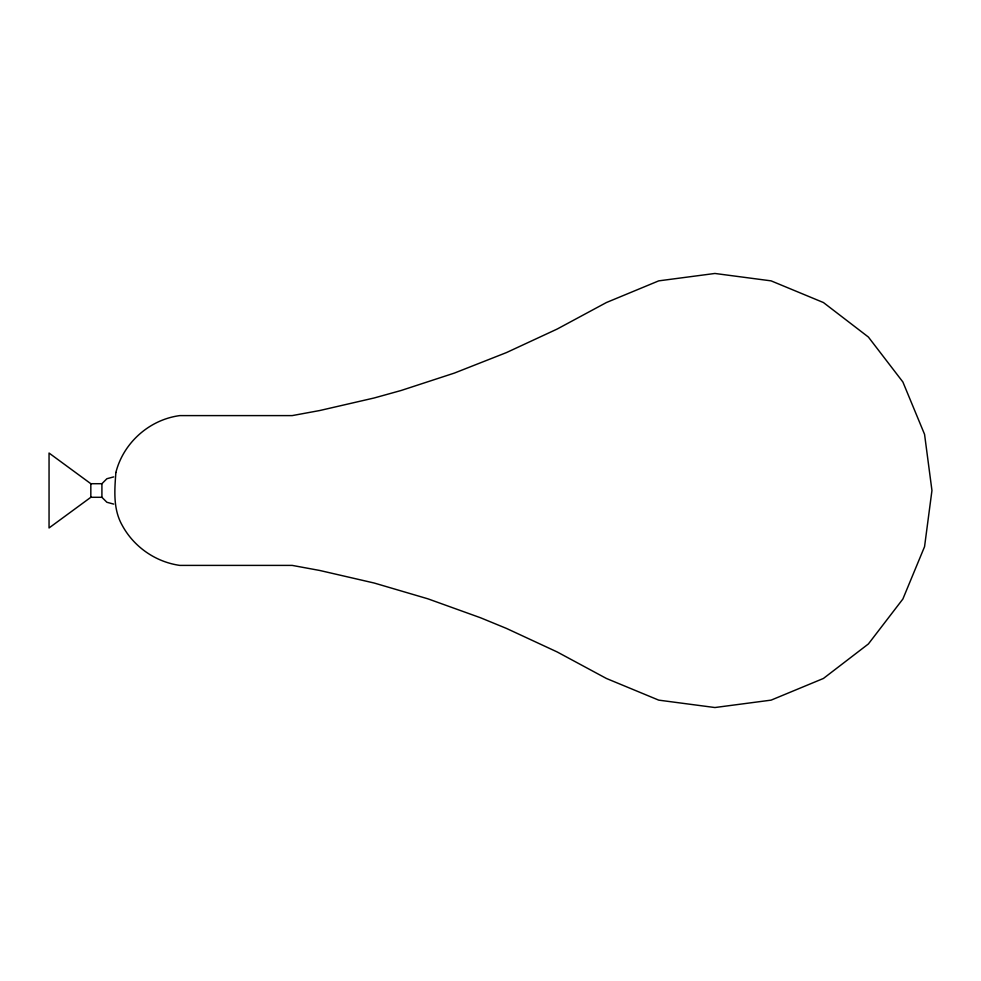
<?xml version="1.0" encoding="UTF-8"?>
<svg xmlns="http://www.w3.org/2000/svg" width="981" height="981" viewBox="0 0 981 981"><rect width="100%" height="100%" fill="white"/><g stroke="black" fill="none" stroke-linecap="round" stroke-linejoin="round"><path stroke-width="1.47" d="M113.698 504.099L106.892 502.272L101.914 497.293L101.914 483.707L106.892 478.728L113.698 476.901M101.914 497.293L90.828 497.293L49.05 527.95L49.05 453.05L90.828 483.707L101.914 483.707M90.828 483.707L90.828 497.293M115.881 472.474C114.532 490.402 112.987 509.237 122.306 525.509C133.98 546.981 155.636 561.99 179.83 565.399L292.191 565.399L319.708 570.464L374.215 583.033L427.888 598.815L480.518 617.76L506.392 628.392L557.134 651.936L606.393 678.46L658.742 700.14L714.916 707.534L771.091 700.14L823.427 678.46L868.381 643.965L902.876 599.023L924.556 546.675L931.95 490.5L924.556 434.325L902.876 381.977L868.381 337.035L823.427 302.54L771.091 280.86L714.916 273.466L658.742 280.86L606.393 302.54L557.134 329.064L506.392 352.608L454.338 373.099L401.168 390.475L374.215 397.967L319.708 410.536L292.191 415.601L179.83 415.601C149.443 419.586 123.385 442.762 115.881 472.474"/></g></svg>
